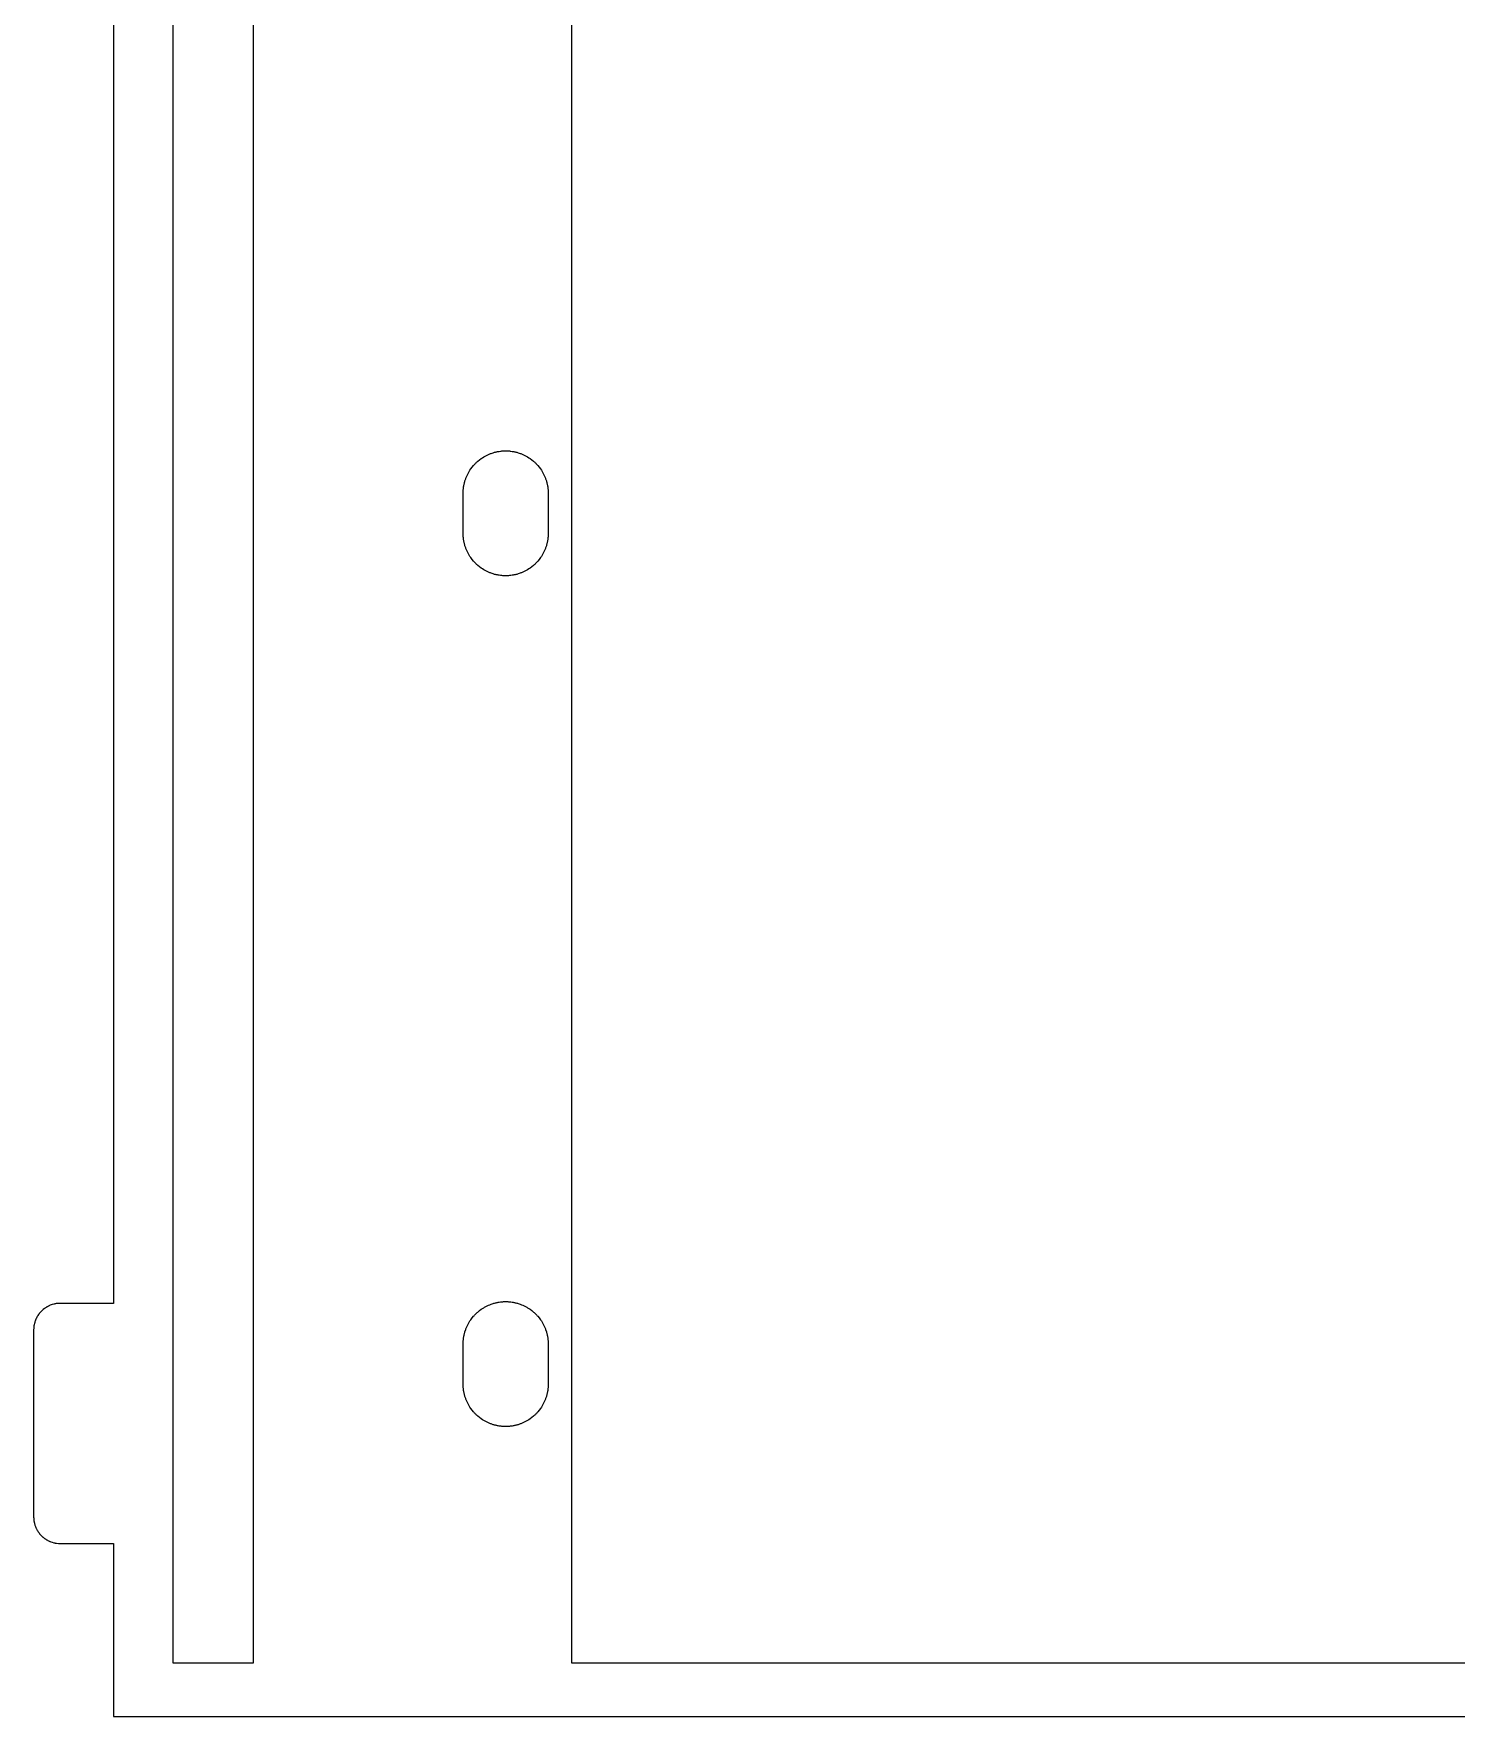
# Model space of a CAD drawing. Header units: metres. Extents: x -3 to 104, y 0 to 127.
# Drawn here: x -3 to 50.5, y 0 to 63.3 of the extents above; entities that cross this region are included whole.
import ezdxf

# ---------------------------------------------------------------- set-up
doc = ezdxf.new("R2010")
doc.units = ezdxf.units.M

msp = doc.modelspace()

# ---------------------------------------------------------------- linework, layer by layer
for p, q in [((5.25, 126.582), (5.25, 2)), ((17.2354, 2), (17.25, 126.582)), ((2.25, 2), (2.25, 126.5)), ((0, 117.672), (0, 15.5342)), ((14.0996, 47.4619), (14.1504, 47.4834)), ((14.1504, 47.4834), (14.1768, 47.4941)), ((14.1768, 47.4941), (14.2031, 47.5039)), ((14.2031, 47.5039), (14.2822, 47.5303)), ((14.2822, 47.5303), (14.3086, 47.5381)), ((14.3086, 47.5381), (14.3359, 47.5459)), ((14.3359, 47.5459), (14.3633, 47.5527)), ((14.3633, 47.5527), (14.3896, 47.5586)), ((14.3896, 47.5586), (14.417, 47.5654)), ((14.417, 47.5654), (14.4443, 47.5703)), ((14.4443, 47.5703), (14.4717, 47.5762)), ((14.4717, 47.5762), (14.5, 47.5801)), ((14.5, 47.5801), (14.5547, 47.5879)), ((14.5547, 47.5879), (14.583, 47.5908)), ((14.583, 47.5908), (14.6104, 47.5938)), ((14.6104, 47.5938), (14.6387, 47.5957)), ((14.6387, 47.5957), (14.666, 47.5977)), ((14.666, 47.5977), (14.7217, 47.5996)), ((14.7217, 47.5996), (14.7783, 47.5996)), ((14.7783, 47.5996), (14.834, 47.5977)), ((14.834, 47.5977), (14.8613, 47.5957)), ((14.8613, 47.5957), (14.8896, 47.5938)), ((14.8896, 47.5938), (14.917, 47.5908)), ((14.917, 47.5908), (14.9453, 47.5879)), ((14.9453, 47.5879), (15, 47.5801)), ((15, 47.5801), (15.0283, 47.5762)), ((15.0283, 47.5762), (15.0557, 47.5703)), ((15.0557, 47.5703), (15.083, 47.5654)), ((15.083, 47.5654), (15.1104, 47.5586)), ((15.1104, 47.5586), (15.1367, 47.5527)), ((15.1367, 47.5527), (15.1641, 47.5459)), ((15.1641, 47.5459), (15.1914, 47.5381)), ((15.1914, 47.5381), (15.2178, 47.5303)), ((15.2178, 47.5303), (15.2969, 47.5039)), ((15.2969, 47.5039), (15.3232, 47.4941)), ((15.3232, 47.4941), (15.3496, 47.4834)), ((15.3496, 47.4834), (15.4004, 47.4619)), ((13.3789, 46.8242), (13.4082, 46.8711)), ((13.4082, 46.8711), (13.4395, 46.918)), ((13.4395, 46.918), (13.4893, 46.9854)), ((13.4893, 46.9854), (13.542, 47.0498)), ((13.542, 47.0498), (13.5605, 47.0703)), ((13.5605, 47.0703), (13.5801, 47.0908)), ((13.5801, 47.0908), (13.5986, 47.1113)), ((13.5986, 47.1113), (13.6182, 47.1318)), ((13.6182, 47.1318), (13.6387, 47.1514)), ((13.6387, 47.1514), (13.6592, 47.1699)), ((13.6592, 47.1699), (13.6797, 47.1895)), ((13.6797, 47.1895), (13.7002, 47.208)), ((13.7002, 47.208), (13.7646, 47.2607)), ((13.7646, 47.2607), (13.832, 47.3105)), ((13.832, 47.3105), (13.8789, 47.3418)), ((13.8789, 47.3418), (13.9258, 47.3711)), ((13.9258, 47.3711), (13.9502, 47.3857)), ((13.9502, 47.3857), (13.999, 47.4131)), ((13.999, 47.4131), (14.0234, 47.4258)), ((14.0234, 47.4258), (14.0488, 47.4385)), ((14.0488, 47.4385), (14.0996, 47.4619)), ((15.4004, 47.4619), (15.4512, 47.4385)), ((15.4512, 47.4385), (15.4766, 47.4258)), ((15.4766, 47.4258), (15.501, 47.4131)), ((15.501, 47.4131), (15.5498, 47.3857)), ((15.5498, 47.3857), (15.5742, 47.3711)), ((15.5742, 47.3711), (15.6211, 47.3418)), ((15.6211, 47.3418), (15.668, 47.3105)), ((15.668, 47.3105), (15.7354, 47.2607)), ((15.7354, 47.2607), (15.7998, 47.208)), ((15.7998, 47.208), (15.8203, 47.1895)), ((15.8203, 47.1895), (15.8408, 47.1699)), ((15.8408, 47.1699), (15.8613, 47.1514)), ((15.8613, 47.1514), (15.8818, 47.1318)), ((15.8818, 47.1318), (15.9014, 47.1113)), ((15.9014, 47.1113), (15.9199, 47.0908)), ((15.9199, 47.0908), (15.9395, 47.0703)), ((15.9395, 47.0703), (15.958, 47.0498)), ((15.958, 47.0498), (16.0107, 46.9854)), ((16.0107, 46.9854), (16.0605, 46.918)), ((16.0605, 46.918), (16.0918, 46.8711)), ((16.0918, 46.8711), (16.1211, 46.8242)), ((13.1621, 46.1953), (13.1699, 46.25)), ((13.1699, 46.25), (13.1738, 46.2783)), ((13.1738, 46.2783), (13.1797, 46.3057)), ((13.1797, 46.3057), (13.1846, 46.333)), ((13.1846, 46.333), (13.1914, 46.3604)), ((13.1914, 46.3604), (13.1973, 46.3867)), ((13.1973, 46.3867), (13.2041, 46.4141)), ((13.2041, 46.4141), (13.2119, 46.4414)), ((13.2119, 46.4414), (13.2197, 46.4678)), ((13.2197, 46.4678), (13.2461, 46.5469)), ((13.2461, 46.5469), (13.2559, 46.5732)), ((13.2559, 46.5732), (13.2666, 46.5996)), ((13.2666, 46.5996), (13.2881, 46.6504)), ((13.2881, 46.6504), (13.3115, 46.7012)), ((13.3115, 46.7012), (13.3242, 46.7266)), ((13.3242, 46.7266), (13.3369, 46.751)), ((13.3369, 46.751), (13.3643, 46.7998)), ((13.3643, 46.7998), (13.3789, 46.8242)), ((16.1211, 46.8242), (16.1357, 46.7998)), ((16.1357, 46.7998), (16.1631, 46.751)), ((16.1631, 46.751), (16.1758, 46.7266)), ((16.1758, 46.7266), (16.1885, 46.7012)), ((16.1885, 46.7012), (16.2119, 46.6504)), ((16.2119, 46.6504), (16.2334, 46.5996)), ((16.2334, 46.5996), (16.2441, 46.5732)), ((16.2441, 46.5732), (16.2539, 46.5469)), ((16.2539, 46.5469), (16.2803, 46.4678)), ((16.2803, 46.4678), (16.2881, 46.4414)), ((16.2881, 46.4414), (16.2959, 46.4141)), ((16.2959, 46.4141), (16.3027, 46.3867)), ((16.3027, 46.3867), (16.3086, 46.3604)), ((16.3086, 46.3604), (16.3154, 46.333)), ((16.3154, 46.333), (16.3203, 46.3057)), ((16.3203, 46.3057), (16.3262, 46.2783)), ((16.3262, 46.2783), (16.3301, 46.25)), ((16.3301, 46.25), (16.3379, 46.1953)), ((13.1504, 46.0283), (13.1523, 46.084)), ((13.1504, 44.4717), (13.1504, 46.0283)), ((13.1523, 46.084), (13.1543, 46.1113)), ((13.1543, 46.1113), (13.1562, 46.1396)), ((13.1562, 46.1396), (13.1592, 46.167)), ((13.1592, 46.167), (13.1621, 46.1953)), ((16.3379, 46.1953), (16.3408, 46.167)), ((16.3408, 46.167), (16.3438, 46.1396)), ((16.3438, 46.1396), (16.3457, 46.1113)), ((16.3457, 46.1113), (16.3477, 46.084)), ((16.3477, 46.084), (16.3496, 46.0283)), ((16.3496, 46.0283), (16.3496, 44.4717)), ((13.1523, 44.416), (13.1504, 44.4717)), ((13.1543, 44.3887), (13.1523, 44.416)), ((13.1562, 44.3604), (13.1543, 44.3887)), ((13.1592, 44.333), (13.1562, 44.3604)), ((13.1621, 44.3047), (13.1592, 44.333)), ((13.1699, 44.25), (13.1621, 44.3047)), ((16.3379, 44.3047), (16.3301, 44.25)), ((16.3408, 44.333), (16.3379, 44.3047)), ((16.3438, 44.3604), (16.3408, 44.333)), ((16.3457, 44.3887), (16.3438, 44.3604)), ((16.3477, 44.416), (16.3457, 44.3887)), ((16.3496, 44.4717), (16.3477, 44.416)), ((13.1738, 44.2217), (13.1699, 44.25)), ((13.1797, 44.1943), (13.1738, 44.2217)), ((13.1846, 44.167), (13.1797, 44.1943)), ((13.1914, 44.1396), (13.1846, 44.167)), ((13.1973, 44.1133), (13.1914, 44.1396)), ((13.2041, 44.0859), (13.1973, 44.1133)), ((13.2119, 44.0586), (13.2041, 44.0859)), ((13.2197, 44.0322), (13.2119, 44.0586)), ((13.2461, 43.9531), (13.2197, 44.0322)), ((13.2559, 43.9268), (13.2461, 43.9531)), ((13.2666, 43.9004), (13.2559, 43.9268)), ((13.2881, 43.8496), (13.2666, 43.9004)), ((13.3115, 43.7988), (13.2881, 43.8496)), ((13.3242, 43.7734), (13.3115, 43.7988)), ((13.3369, 43.749), (13.3242, 43.7734)), ((13.3643, 43.7002), (13.3369, 43.749)), ((13.3789, 43.6758), (13.3643, 43.7002)), ((13.4082, 43.6289), (13.3789, 43.6758)), ((16.1211, 43.6758), (16.0918, 43.6289)), ((16.1357, 43.7002), (16.1211, 43.6758)), ((16.1631, 43.749), (16.1357, 43.7002)), ((16.1758, 43.7734), (16.1631, 43.749)), ((16.1885, 43.7988), (16.1758, 43.7734)), ((16.2119, 43.8496), (16.1885, 43.7988)), ((16.2334, 43.9004), (16.2119, 43.8496)), ((16.2441, 43.9268), (16.2334, 43.9004)), ((16.2539, 43.9531), (16.2441, 43.9268)), ((16.2803, 44.0322), (16.2539, 43.9531)), ((16.2881, 44.0586), (16.2803, 44.0322)), ((16.2959, 44.0859), (16.2881, 44.0586)), ((16.3027, 44.1133), (16.2959, 44.0859)), ((16.3086, 44.1396), (16.3027, 44.1133)), ((16.3154, 44.167), (16.3086, 44.1396)), ((16.3203, 44.1943), (16.3154, 44.167)), ((16.3262, 44.2217), (16.3203, 44.1943)), ((16.3301, 44.25), (16.3262, 44.2217)), ((13.4395, 43.582), (13.4082, 43.6289)), ((13.4893, 43.5146), (13.4395, 43.582)), ((13.542, 43.4502), (13.4893, 43.5146)), ((13.5605, 43.4297), (13.542, 43.4502)), ((13.5801, 43.4092), (13.5605, 43.4297)), ((13.5986, 43.3887), (13.5801, 43.4092)), ((13.6182, 43.3682), (13.5986, 43.3887)), ((13.6387, 43.3486), (13.6182, 43.3682)), ((13.6592, 43.3301), (13.6387, 43.3486)), ((13.6797, 43.3105), (13.6592, 43.3301)), ((13.7002, 43.292), (13.6797, 43.3105)), ((13.7646, 43.2393), (13.7002, 43.292)), ((13.832, 43.1895), (13.7646, 43.2393)), ((13.8789, 43.1582), (13.832, 43.1895)), ((13.9258, 43.1289), (13.8789, 43.1582)), ((13.9502, 43.1143), (13.9258, 43.1289)), ((13.999, 43.0869), (13.9502, 43.1143)), ((14.0234, 43.0742), (13.999, 43.0869)), ((14.0488, 43.0615), (14.0234, 43.0742)), ((14.0996, 43.0381), (14.0488, 43.0615)), ((14.1504, 43.0166), (14.0996, 43.0381)), ((15.4004, 43.0381), (15.3496, 43.0166)), ((15.4512, 43.0615), (15.4004, 43.0381)), ((15.4766, 43.0742), (15.4512, 43.0615)), ((15.501, 43.0869), (15.4766, 43.0742)), ((15.5498, 43.1143), (15.501, 43.0869)), ((15.5742, 43.1289), (15.5498, 43.1143)), ((15.6211, 43.1582), (15.5742, 43.1289)), ((15.668, 43.1895), (15.6211, 43.1582)), ((15.7354, 43.2393), (15.668, 43.1895)), ((15.7998, 43.292), (15.7354, 43.2393)), ((15.8203, 43.3105), (15.7998, 43.292)), ((15.8408, 43.3301), (15.8203, 43.3105)), ((15.8613, 43.3486), (15.8408, 43.3301)), ((15.8818, 43.3682), (15.8613, 43.3486)), ((15.9014, 43.3887), (15.8818, 43.3682)), ((15.9199, 43.4092), (15.9014, 43.3887)), ((15.9395, 43.4297), (15.9199, 43.4092)), ((15.958, 43.4502), (15.9395, 43.4297)), ((16.0107, 43.5146), (15.958, 43.4502)), ((16.0605, 43.582), (16.0107, 43.5146)), ((16.0918, 43.6289), (16.0605, 43.582)), ((14.1768, 43.0059), (14.1504, 43.0166)), ((14.2031, 42.9961), (14.1768, 43.0059)), ((14.2822, 42.9697), (14.2031, 42.9961)), ((14.3086, 42.9619), (14.2822, 42.9697)), ((14.3359, 42.9541), (14.3086, 42.9619)), ((14.3633, 42.9473), (14.3359, 42.9541)), ((14.3896, 42.9414), (14.3633, 42.9473)), ((14.417, 42.9346), (14.3896, 42.9414)), ((14.4443, 42.9297), (14.417, 42.9346)), ((14.4717, 42.9238), (14.4443, 42.9297)), ((14.5, 42.9199), (14.4717, 42.9238)), ((14.5547, 42.9121), (14.5, 42.9199)), ((14.583, 42.9092), (14.5547, 42.9121)), ((14.6104, 42.9062), (14.583, 42.9092)), ((14.6387, 42.9043), (14.6104, 42.9062)), ((14.666, 42.9023), (14.6387, 42.9043)), ((14.7217, 42.9004), (14.666, 42.9023)), ((14.7783, 42.9004), (14.7217, 42.9004)), ((14.834, 42.9023), (14.7783, 42.9004)), ((14.8613, 42.9043), (14.834, 42.9023)), ((14.8896, 42.9062), (14.8613, 42.9043)), ((14.917, 42.9092), (14.8896, 42.9062)), ((14.9453, 42.9121), (14.917, 42.9092)), ((15, 42.9199), (14.9453, 42.9121)), ((15.0283, 42.9238), (15, 42.9199)), ((15.0557, 42.9297), (15.0283, 42.9238)), ((15.083, 42.9346), (15.0557, 42.9297)), ((15.1104, 42.9414), (15.083, 42.9346)), ((15.1367, 42.9473), (15.1104, 42.9414)), ((15.1641, 42.9541), (15.1367, 42.9473)), ((15.1914, 42.9619), (15.1641, 42.9541)), ((15.2178, 42.9697), (15.1914, 42.9619)), ((15.2969, 42.9961), (15.2178, 42.9697)), ((15.3232, 43.0059), (15.2969, 42.9961)), ((15.3496, 43.0166), (15.3232, 43.0059)), ((-2.75488, 15.1904), (-2.76562, 15.1768)), ((-2.74316, 15.2031), (-2.75488, 15.1904)), ((-2.73145, 15.2168), (-2.74316, 15.2031)), ((-2.69434, 15.2539), (-2.73145, 15.2168)), ((-2.65625, 15.2891), (-2.69434, 15.2539)), ((-2.64258, 15.3008), (-2.65625, 15.2891)), ((-2.58789, 15.3438), (-2.64258, 15.3008)), ((-2.57324, 15.3535), (-2.58789, 15.3438)), ((-2.55957, 15.3633), (-2.57324, 15.3535)), ((-2.53027, 15.3828), (-2.55957, 15.3633)), ((-2.51465, 15.3916), (-2.53027, 15.3828)), ((-2.5, 15.4004), (-2.51465, 15.3916)), ((-2.48438, 15.4092), (-2.5, 15.4004)), ((-2.46973, 15.417), (-2.48438, 15.4092)), ((-2.4541, 15.4258), (-2.46973, 15.417)), ((-2.43848, 15.4336), (-2.4541, 15.4258)), ((-2.42285, 15.4404), (-2.43848, 15.4336)), ((-2.40625, 15.4482), (-2.42285, 15.4404)), ((-2.375, 15.4619), (-2.40625, 15.4482)), ((-2.30859, 15.4854), (-2.375, 15.4619)), ((-2.24219, 15.5049), (-2.30859, 15.4854)), ((-2.22461, 15.5088), (-2.24219, 15.5049)), ((-2.20801, 15.5127), (-2.22461, 15.5088)), ((-2.19043, 15.5156), (-2.20801, 15.5127)), ((-2.17383, 15.5195), (-2.19043, 15.5156)), ((-2.15625, 15.5225), (-2.17383, 15.5195)), ((-2.13965, 15.5244), (-2.15625, 15.5225)), ((-2.12207, 15.5273), (-2.13965, 15.5244)), ((-2.10449, 15.5293), (-2.12207, 15.5273)), ((-2.08691, 15.5303), (-2.10449, 15.5293)), ((-2.06934, 15.5322), (-2.08691, 15.5303)), ((-2.05273, 15.5332), (-2.06934, 15.5322)), ((-2.03516, 15.5342), (-2.05273, 15.5332)), ((0, 15.5342), (-2.03516, 15.5342)), ((13.6797, 15.1895), (13.7002, 15.208)), ((13.7002, 15.208), (13.7646, 15.2607)), ((13.7646, 15.2607), (13.832, 15.3105)), ((13.832, 15.3105), (13.8789, 15.3418)), ((13.8789, 15.3418), (13.9258, 15.3711)), ((13.9258, 15.3711), (13.9502, 15.3857)), ((13.9502, 15.3857), (13.999, 15.4131)), ((13.999, 15.4131), (14.0234, 15.4258)), ((14.0234, 15.4258), (14.0488, 15.4385)), ((14.0488, 15.4385), (14.0996, 15.4619)), ((14.0996, 15.4619), (14.1504, 15.4834)), ((14.1504, 15.4834), (14.1768, 15.4941)), ((14.1768, 15.4941), (14.2031, 15.5039)), ((14.2031, 15.5039), (14.2822, 15.5303)), ((14.2822, 15.5303), (14.3086, 15.5381)), ((14.3086, 15.5381), (14.3359, 15.5459)), ((14.3359, 15.5459), (14.3633, 15.5527)), ((14.3633, 15.5527), (14.3896, 15.5586)), ((14.3896, 15.5586), (14.417, 15.5654)), ((14.417, 15.5654), (14.4443, 15.5703)), ((14.4443, 15.5703), (14.4717, 15.5762)), ((14.4717, 15.5762), (14.5, 15.5801)), ((14.5, 15.5801), (14.5547, 15.5879)), ((14.5547, 15.5879), (14.583, 15.5908)), ((14.583, 15.5908), (14.6104, 15.5938)), ((14.6104, 15.5938), (14.6387, 15.5957)), ((14.6387, 15.5957), (14.666, 15.5977)), ((14.666, 15.5977), (14.7217, 15.5996)), ((14.7217, 15.5996), (14.7783, 15.5996)), ((14.7783, 15.5996), (14.834, 15.5977)), ((14.834, 15.5977), (14.8613, 15.5957)), ((14.8613, 15.5957), (14.8896, 15.5938)), ((14.8896, 15.5938), (14.917, 15.5908)), ((14.917, 15.5908), (14.9453, 15.5879)), ((14.9453, 15.5879), (15, 15.5801)), ((15, 15.5801), (15.0283, 15.5762)), ((15.0283, 15.5762), (15.0557, 15.5703)), ((15.0557, 15.5703), (15.083, 15.5654)), ((15.083, 15.5654), (15.1104, 15.5586)), ((15.1104, 15.5586), (15.1367, 15.5527)), ((15.1367, 15.5527), (15.1641, 15.5459)), ((15.1641, 15.5459), (15.1914, 15.5381)), ((15.1914, 15.5381), (15.2178, 15.5303)), ((15.2178, 15.5303), (15.2969, 15.5039)), ((15.2969, 15.5039), (15.3232, 15.4941)), ((15.3232, 15.4941), (15.3496, 15.4834)), ((15.3496, 15.4834), (15.4004, 15.4619)), ((15.4004, 15.4619), (15.4512, 15.4385)), ((15.4512, 15.4385), (15.4766, 15.4258)), ((15.4766, 15.4258), (15.501, 15.4131)), ((15.501, 15.4131), (15.5498, 15.3857)), ((15.5498, 15.3857), (15.5742, 15.3711)), ((15.5742, 15.3711), (15.6211, 15.3418)), ((15.6211, 15.3418), (15.668, 15.3105)), ((15.668, 15.3105), (15.7354, 15.2607)), ((15.7354, 15.2607), (15.7998, 15.208)), ((15.7998, 15.208), (15.8203, 15.1895)), ((-2.99902, 14.5693), (-3, 14.5518)), ((-2.99805, 14.6045), (-2.99902, 14.5869)), ((-2.99902, 14.5869), (-2.99902, 14.5693)), ((-2.99609, 14.6211), (-2.99805, 14.6045)), ((-2.99023, 14.6738), (-2.99609, 14.6211)), ((-2.9873, 14.6904), (-2.99023, 14.6738)), ((-2.98145, 14.7256), (-2.9873, 14.6904)), ((-2.97852, 14.7422), (-2.98145, 14.7256)), ((-2.97461, 14.7598), (-2.97852, 14.7422)), ((-2.9707, 14.7764), (-2.97461, 14.7598)), ((-2.96094, 14.8096), (-2.9707, 14.7764)), ((-2.95605, 14.8271), (-2.96094, 14.8096)), ((-2.95117, 14.8438), (-2.95605, 14.8271)), ((-2.94531, 14.8604), (-2.95117, 14.8438)), ((-2.93945, 14.876), (-2.94531, 14.8604)), ((-2.93359, 14.8926), (-2.93945, 14.876)), ((-2.92676, 14.9092), (-2.93359, 14.8926)), ((-2.9209, 14.9248), (-2.92676, 14.9092)), ((-2.91309, 14.9414), (-2.9209, 14.9248)), ((-2.90625, 14.957), (-2.91309, 14.9414)), ((-2.875, 15.0195), (-2.90625, 14.957)), ((-2.86621, 15.0342), (-2.875, 15.0195)), ((-2.85742, 15.0498), (-2.86621, 15.0342)), ((-2.84766, 15.0645), (-2.85742, 15.0498)), ((-2.83887, 15.0791), (-2.84766, 15.0645)), ((-2.81934, 15.1084), (-2.83887, 15.0791)), ((-2.80859, 15.1221), (-2.81934, 15.1084)), ((-2.79883, 15.1357), (-2.80859, 15.1221)), ((-2.78809, 15.1504), (-2.79883, 15.1357)), ((-2.77734, 15.1641), (-2.78809, 15.1504)), ((-2.76562, 15.1768), (-2.77734, 15.1641)), ((13.2461, 14.5469), (13.2559, 14.5732)), ((13.2559, 14.5732), (13.2666, 14.5996)), ((13.2666, 14.5996), (13.2881, 14.6504)), ((13.2881, 14.6504), (13.3115, 14.7012)), ((13.3115, 14.7012), (13.3242, 14.7266)), ((13.3242, 14.7266), (13.3369, 14.751)), ((13.3369, 14.751), (13.3643, 14.7998)), ((13.3643, 14.7998), (13.3789, 14.8242)), ((13.3789, 14.8242), (13.4082, 14.8711)), ((13.4082, 14.8711), (13.4395, 14.918)), ((13.4395, 14.918), (13.4893, 14.9854)), ((13.4893, 14.9854), (13.542, 15.0498)), ((13.542, 15.0498), (13.5605, 15.0703)), ((13.5605, 15.0703), (13.5801, 15.0908)), ((13.5801, 15.0908), (13.5986, 15.1113)), ((13.5986, 15.1113), (13.6182, 15.1318)), ((13.6182, 15.1318), (13.6387, 15.1514)), ((13.6387, 15.1514), (13.6592, 15.1699)), ((13.6592, 15.1699), (13.6797, 15.1895)), ((15.8203, 15.1895), (15.8408, 15.1699)), ((15.8408, 15.1699), (15.8613, 15.1514)), ((15.8613, 15.1514), (15.8818, 15.1318)), ((15.8818, 15.1318), (15.9014, 15.1113)), ((15.9014, 15.1113), (15.9199, 15.0908)), ((15.9199, 15.0908), (15.9395, 15.0703)), ((15.9395, 15.0703), (15.958, 15.0498)), ((15.958, 15.0498), (16.0107, 14.9854)), ((16.0107, 14.9854), (16.0605, 14.918)), ((16.0605, 14.918), (16.0918, 14.8711)), ((16.0918, 14.8711), (16.1211, 14.8242)), ((16.1211, 14.8242), (16.1357, 14.7998)), ((16.1357, 14.7998), (16.1631, 14.751)), ((16.1631, 14.751), (16.1758, 14.7266)), ((16.1758, 14.7266), (16.1885, 14.7012)), ((16.1885, 14.7012), (16.2119, 14.6504)), ((16.2119, 14.6504), (16.2334, 14.5996)), ((16.2334, 14.5996), (16.2441, 14.5732)), ((16.2441, 14.5732), (16.2539, 14.5469)), ((-3, 14.5518), (-3, 7.48242)), ((13.1504, 14.0283), (13.1523, 14.084)), ((13.1504, 12.4717), (13.1504, 14.0283)), ((13.1523, 14.084), (13.1543, 14.1113)), ((13.1543, 14.1113), (13.1562, 14.1396)), ((13.1562, 14.1396), (13.1592, 14.167)), ((13.1592, 14.167), (13.1621, 14.1953)), ((13.1621, 14.1953), (13.1699, 14.25)), ((13.1699, 14.25), (13.1738, 14.2783)), ((13.1738, 14.2783), (13.1797, 14.3057)), ((13.1797, 14.3057), (13.1846, 14.333)), ((13.1846, 14.333), (13.1914, 14.3604)), ((13.1914, 14.3604), (13.1973, 14.3867)), ((13.1973, 14.3867), (13.2041, 14.4141)), ((13.2041, 14.4141), (13.2119, 14.4414)), ((13.2119, 14.4414), (13.2197, 14.4678)), ((13.2197, 14.4678), (13.2461, 14.5469)), ((16.2539, 14.5469), (16.2803, 14.4678)), ((16.2803, 14.4678), (16.2881, 14.4414)), ((16.2881, 14.4414), (16.2959, 14.4141)), ((16.2959, 14.4141), (16.3027, 14.3867)), ((16.3027, 14.3867), (16.3086, 14.3604)), ((16.3086, 14.3604), (16.3154, 14.333)), ((16.3154, 14.333), (16.3203, 14.3057)), ((16.3203, 14.3057), (16.3262, 14.2783)), ((16.3262, 14.2783), (16.3301, 14.25)), ((16.3301, 14.25), (16.3379, 14.1953)), ((16.3379, 14.1953), (16.3408, 14.167)), ((16.3408, 14.167), (16.3438, 14.1396)), ((16.3438, 14.1396), (16.3457, 14.1113)), ((16.3457, 14.1113), (16.3477, 14.084)), ((16.3477, 14.084), (16.3496, 14.0283)), ((16.3496, 14.0283), (16.3496, 12.4717)), ((13.1523, 12.416), (13.1504, 12.4717)), ((13.1543, 12.3887), (13.1523, 12.416)), ((13.1562, 12.3604), (13.1543, 12.3887)), ((13.1592, 12.333), (13.1562, 12.3604)), ((13.1621, 12.3047), (13.1592, 12.333)), ((13.1699, 12.25), (13.1621, 12.3047)), ((13.1738, 12.2217), (13.1699, 12.25)), ((13.1797, 12.1943), (13.1738, 12.2217)), ((13.1846, 12.167), (13.1797, 12.1943)), ((13.1914, 12.1396), (13.1846, 12.167)), ((13.1973, 12.1133), (13.1914, 12.1396)), ((13.2041, 12.0859), (13.1973, 12.1133)), ((13.2119, 12.0586), (13.2041, 12.0859)), ((13.2197, 12.0322), (13.2119, 12.0586)), ((13.2461, 11.9531), (13.2197, 12.0322)), ((16.2803, 12.0322), (16.2539, 11.9531)), ((16.2881, 12.0586), (16.2803, 12.0322)), ((16.2959, 12.0859), (16.2881, 12.0586)), ((16.3027, 12.1133), (16.2959, 12.0859)), ((16.3086, 12.1396), (16.3027, 12.1133)), ((16.3154, 12.167), (16.3086, 12.1396)), ((16.3203, 12.1943), (16.3154, 12.167)), ((16.3262, 12.2217), (16.3203, 12.1943)), ((16.3301, 12.25), (16.3262, 12.2217)), ((16.3379, 12.3047), (16.3301, 12.25)), ((16.3408, 12.333), (16.3379, 12.3047)), ((16.3438, 12.3604), (16.3408, 12.333)), ((16.3457, 12.3887), (16.3438, 12.3604)), ((16.3477, 12.416), (16.3457, 12.3887)), ((16.3496, 12.4717), (16.3477, 12.416)), ((13.2559, 11.9268), (13.2461, 11.9531)), ((13.2666, 11.9004), (13.2559, 11.9268)), ((13.2881, 11.8496), (13.2666, 11.9004)), ((13.3115, 11.7988), (13.2881, 11.8496)), ((13.3242, 11.7734), (13.3115, 11.7988)), ((13.3369, 11.749), (13.3242, 11.7734)), ((13.3643, 11.7002), (13.3369, 11.749)), ((13.3789, 11.6758), (13.3643, 11.7002)), ((13.4082, 11.6289), (13.3789, 11.6758)), ((13.4395, 11.582), (13.4082, 11.6289)), ((13.4893, 11.5146), (13.4395, 11.582)), ((13.542, 11.4502), (13.4893, 11.5146)), ((13.5605, 11.4297), (13.542, 11.4502)), ((13.5801, 11.4092), (13.5605, 11.4297)), ((13.5986, 11.3887), (13.5801, 11.4092)), ((15.9199, 11.4092), (15.9014, 11.3887)), ((15.9395, 11.4297), (15.9199, 11.4092)), ((15.958, 11.4502), (15.9395, 11.4297)), ((16.0107, 11.5146), (15.958, 11.4502)), ((16.0605, 11.582), (16.0107, 11.5146)), ((16.0918, 11.6289), (16.0605, 11.582)), ((16.1211, 11.6758), (16.0918, 11.6289)), ((16.1357, 11.7002), (16.1211, 11.6758)), ((16.1631, 11.749), (16.1357, 11.7002)), ((16.1758, 11.7734), (16.1631, 11.749)), ((16.1885, 11.7988), (16.1758, 11.7734)), ((16.2119, 11.8496), (16.1885, 11.7988)), ((16.2334, 11.9004), (16.2119, 11.8496)), ((16.2441, 11.9268), (16.2334, 11.9004)), ((16.2539, 11.9531), (16.2441, 11.9268)), ((13.6182, 11.3682), (13.5986, 11.3887)), ((13.6387, 11.3486), (13.6182, 11.3682)), ((13.6592, 11.3301), (13.6387, 11.3486)), ((13.6797, 11.3105), (13.6592, 11.3301)), ((13.7002, 11.292), (13.6797, 11.3105)), ((13.7646, 11.2393), (13.7002, 11.292)), ((13.832, 11.1895), (13.7646, 11.2393)), ((13.8789, 11.1582), (13.832, 11.1895)), ((13.9258, 11.1289), (13.8789, 11.1582)), ((13.9502, 11.1143), (13.9258, 11.1289)), ((13.999, 11.0869), (13.9502, 11.1143)), ((14.0234, 11.0742), (13.999, 11.0869)), ((14.0488, 11.0615), (14.0234, 11.0742)), ((14.0996, 11.0381), (14.0488, 11.0615)), ((14.1504, 11.0166), (14.0996, 11.0381)), ((14.1768, 11.0059), (14.1504, 11.0166)), ((14.2031, 10.9961), (14.1768, 11.0059)), ((14.2822, 10.9697), (14.2031, 10.9961)), ((14.3086, 10.9619), (14.2822, 10.9697)), ((14.3359, 10.9541), (14.3086, 10.9619)), ((14.3633, 10.9473), (14.3359, 10.9541)), ((14.3896, 10.9414), (14.3633, 10.9473)), ((14.417, 10.9346), (14.3896, 10.9414)), ((14.4443, 10.9297), (14.417, 10.9346)), ((14.4717, 10.9238), (14.4443, 10.9297)), ((14.5, 10.9199), (14.4717, 10.9238)), ((14.5547, 10.9121), (14.5, 10.9199)), ((14.583, 10.9092), (14.5547, 10.9121)), ((14.6104, 10.9062), (14.583, 10.9092)), ((14.6387, 10.9043), (14.6104, 10.9062)), ((14.666, 10.9023), (14.6387, 10.9043)), ((14.7217, 10.9004), (14.666, 10.9023)), ((14.7783, 10.9004), (14.7217, 10.9004)), ((14.834, 10.9023), (14.7783, 10.9004)), ((14.8613, 10.9043), (14.834, 10.9023)), ((14.8896, 10.9062), (14.8613, 10.9043)), ((14.917, 10.9092), (14.8896, 10.9062)), ((14.9453, 10.9121), (14.917, 10.9092)), ((15, 10.9199), (14.9453, 10.9121)), ((15.0283, 10.9238), (15, 10.9199)), ((15.0557, 10.9297), (15.0283, 10.9238)), ((15.083, 10.9346), (15.0557, 10.9297)), ((15.1104, 10.9414), (15.083, 10.9346)), ((15.1367, 10.9473), (15.1104, 10.9414)), ((15.1641, 10.9541), (15.1367, 10.9473)), ((15.1914, 10.9619), (15.1641, 10.9541)), ((15.2178, 10.9697), (15.1914, 10.9619)), ((15.2969, 10.9961), (15.2178, 10.9697)), ((15.3232, 11.0059), (15.2969, 10.9961)), ((15.3496, 11.0166), (15.3232, 11.0059)), ((15.4004, 11.0381), (15.3496, 11.0166)), ((15.4512, 11.0615), (15.4004, 11.0381)), ((15.4766, 11.0742), (15.4512, 11.0615)), ((15.501, 11.0869), (15.4766, 11.0742)), ((15.5498, 11.1143), (15.501, 11.0869)), ((15.5742, 11.1289), (15.5498, 11.1143)), ((15.6211, 11.1582), (15.5742, 11.1289)), ((15.668, 11.1895), (15.6211, 11.1582)), ((15.7354, 11.2393), (15.668, 11.1895)), ((15.7998, 11.292), (15.7354, 11.2393)), ((15.8203, 11.3105), (15.7998, 11.292)), ((15.8408, 11.3301), (15.8203, 11.3105)), ((15.8613, 11.3486), (15.8408, 11.3301)), ((15.8818, 11.3682), (15.8613, 11.3486)), ((15.9014, 11.3887), (15.8818, 11.3682)), ((-3, 7.48242), (-2.99902, 7.46484)), ((-2.99902, 7.46484), (-2.99902, 7.44727)), ((-2.99902, 7.44727), (-2.99805, 7.43066)), ((-2.99805, 7.43066), (-2.99023, 7.36035)), ((-2.99023, 7.36035), (-2.9873, 7.34375)), ((-2.9873, 7.34375), (-2.98438, 7.32617)), ((-2.98438, 7.32617), (-2.98145, 7.30957)), ((-2.98145, 7.30957), (-2.97852, 7.29199)), ((-2.97852, 7.29199), (-2.97461, 7.27539)), ((-2.97461, 7.27539), (-2.9707, 7.25781)), ((-2.9707, 7.25781), (-2.95117, 7.19141)), ((-2.95117, 7.19141), (-2.93359, 7.1416)), ((-2.93359, 7.1416), (-2.92676, 7.125)), ((-2.92676, 7.125), (-2.9209, 7.10938)), ((-2.9209, 7.10938), (-2.91309, 7.09375)), ((-2.91309, 7.09375), (-2.90625, 7.07715)), ((-2.90625, 7.07715), (-2.88281, 7.03027)), ((-2.88281, 7.03027), (-2.875, 7.01562)), ((-2.875, 7.01562), (-2.86621, 7)), ((-2.86621, 7), (-2.85742, 6.98535)), ((-2.85742, 6.98535), (-2.84766, 6.96973)), ((-2.84766, 6.96973), (-2.83887, 6.95508)), ((-2.83887, 6.95508), (-2.8291, 6.94043)), ((-2.8291, 6.94043), (-2.81934, 6.92676)), ((-2.81934, 6.92676), (-2.80859, 6.91211)), ((-2.80859, 6.91211), (-2.79883, 6.89844)), ((-2.79883, 6.89844), (-2.77734, 6.87109)), ((-2.77734, 6.87109), (-2.76562, 6.85742)), ((-2.76562, 6.85742), (-2.75488, 6.84375)), ((-2.75488, 6.84375), (-2.71973, 6.80566)), ((-2.71973, 6.80566), (-2.69434, 6.78027)), ((-2.69434, 6.78027), (-2.65625, 6.74512)), ((-2.65625, 6.74512), (-2.64258, 6.73438)), ((-2.64258, 6.73438), (-2.62891, 6.72266)), ((-2.62891, 6.72266), (-2.60156, 6.70117)), ((-2.60156, 6.70117), (-2.58789, 6.69141)), ((-2.58789, 6.69141), (-2.57324, 6.68066)), ((-2.57324, 6.68066), (-2.55957, 6.6709)), ((-2.55957, 6.6709), (-2.54492, 6.66113)), ((-2.54492, 6.66113), (-2.53027, 6.65234)), ((-2.53027, 6.65234), (-2.51465, 6.64258)), ((-2.51465, 6.64258), (-2.5, 6.63379)), ((-2.5, 6.63379), (-2.48438, 6.625)), ((-2.48438, 6.625), (-2.46973, 6.61719)), ((-2.46973, 6.61719), (-2.42285, 6.59375)), ((-2.42285, 6.59375), (-2.40625, 6.58691)), ((-2.40625, 6.58691), (-2.39062, 6.5791)), ((-2.39062, 6.5791), (-2.375, 6.57324)), ((-2.375, 6.57324), (-2.3584, 6.56641)), ((-2.3584, 6.56641), (-2.30859, 6.54883)), ((-2.30859, 6.54883), (-2.24219, 6.5293)), ((-2.24219, 6.5293), (-2.22461, 6.52539)), ((-2.22461, 6.52539), (-2.20801, 6.52148)), ((-2.20801, 6.52148), (-2.19043, 6.51855)), ((-2.19043, 6.51855), (-2.17383, 6.51562)), ((-2.17383, 6.51562), (-2.15625, 6.5127)), ((-2.15625, 6.5127), (-2.13965, 6.50977)), ((-2.13965, 6.50977), (-2.06934, 6.50195)), ((-2.06934, 6.50195), (-2.05273, 6.50098)), ((-2.05273, 6.50098), (-2.03516, 6.50098)), ((-2.03516, 6.50098), (-2.01758, 6.5)), ((-2.01758, 6.5), (0, 6.5)), ((0, 6.5), (0, 0)), ((5.25, 2), (2.25, 2)), ((83.4854, 2), (17.2354, 2)), ((0, 0), (100.95, 0))]:
    msp.add_line(p, q)

doc.saveas('drawing.dxf')
